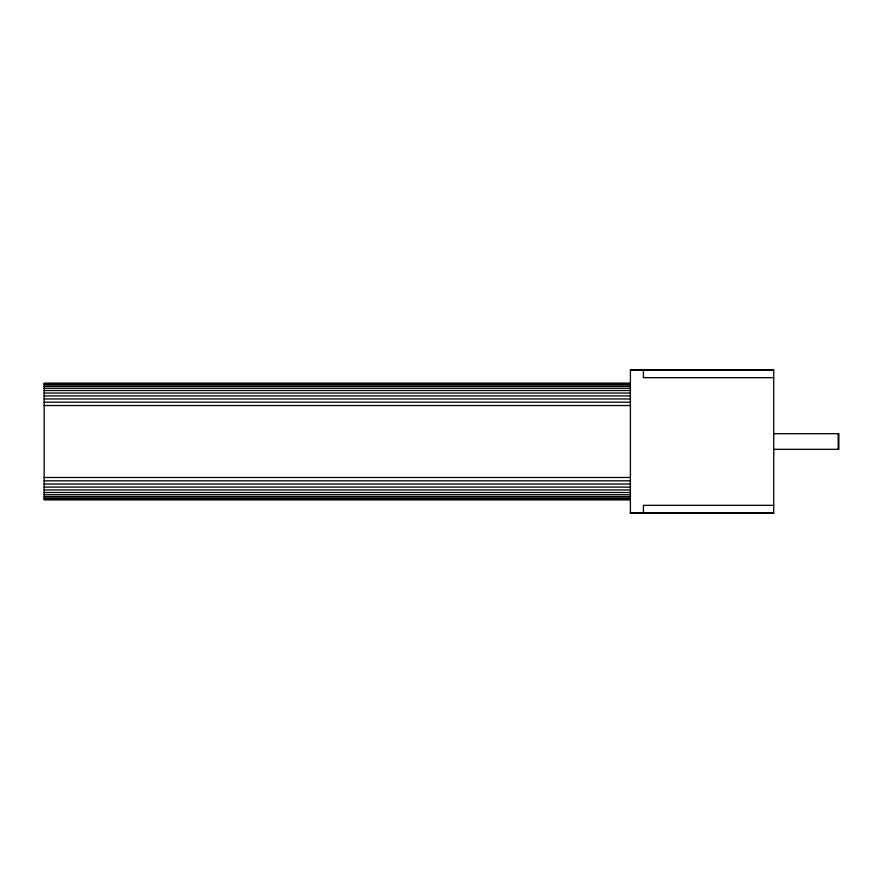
<?xml version="1.0" encoding="UTF-8"?>
<svg xmlns="http://www.w3.org/2000/svg" width="883" height="883" viewBox="0 0 883 883"><rect width="100%" height="100%" fill="white"/><g stroke="black" fill="none" stroke-linecap="round" stroke-linejoin="round"><path stroke-width="1.32" d="M630.407 513.155L773.707 513.155L773.707 369.845L630.407 369.845L630.407 513.155L773.707 513.155M773.707 369.845L630.407 369.845M773.707 377.659L643.431 377.659L643.431 369.845M630.407 383.101L44.15 383.101L44.15 499.899L630.407 499.899M44.15 383.763L630.407 383.763M44.15 384.856L630.407 384.856M44.15 386.368L630.407 386.368M44.15 388.255L630.407 388.255M44.15 390.507L630.407 390.507M44.15 393.067L630.407 393.067M44.15 395.904L630.407 395.904M44.15 398.961L630.407 398.961M44.15 402.184L630.407 402.184M44.15 405.529L630.407 405.529M773.707 433.685L838.85 433.685L838.85 449.315L773.707 449.315M44.15 477.471L630.407 477.471M44.15 480.816L630.407 480.816M44.15 484.039L630.407 484.039M44.15 487.096L630.407 487.096M44.15 489.933L630.407 489.933M44.15 492.493L630.407 492.493M44.15 494.745L630.407 494.745M44.15 496.632L630.407 496.632M44.15 498.144L630.407 498.144M44.15 499.237L630.407 499.237M773.707 505.341L643.431 505.341L643.431 513.155M630.407 512.957L643.431 512.957M838.199 433.685L838.199 449.315"/></g></svg>
